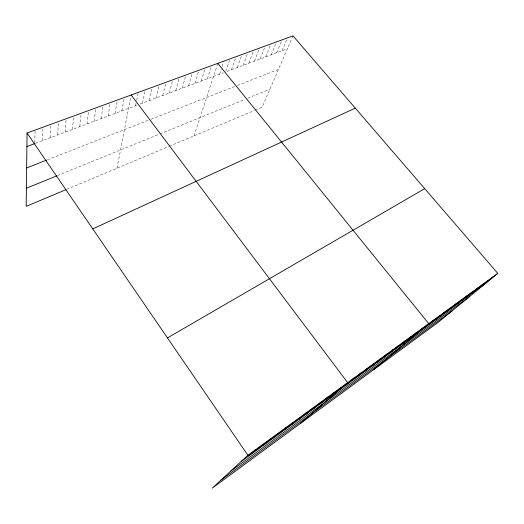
<?xml version="1.0" encoding="UTF-8"?>
<svg xmlns="http://www.w3.org/2000/svg" width="524" height="524" viewBox="0 0 524 524"><rect width="100%" height="100%" fill="white"/><g stroke="black" fill="none" stroke-linecap="round" stroke-linejoin="round"><path stroke-width="0.39" stroke-dasharray="2.62 1.97" d="M34.735 142.797L35.069 130.109M42.437 140.694L42.994 127.214M50.081 137.825L50.828 124.352M57.627 134.989L58.564 121.522M65.094 132.186L66.207 118.732M72.469 129.415L73.766 115.968M79.766 126.677L81.233 113.243M86.977 123.972L88.615 110.544M94.104 121.293L95.918 107.879M101.158 118.647L103.13 105.239M108.134 116.027L110.263 102.632M115.031 113.439L117.317 100.058M121.85 110.878L124.286 97.51M117.003 168.217L131.183 94.995M135.572 105.73L136.057 103.372M136.698 100.235L138.31 92.388M142.469 103.136L145.351 89.814M149.288 100.582L152.314 87.272M156.028 98.047L159.198 84.757M162.695 95.545L166.003 82.268M169.291 93.069L172.73 79.812M175.809 90.619L179.385 77.382M182.26 88.196L185.961 74.978M188.64 85.805L192.472 72.6M194.954 83.434L198.904 70.249M201.196 81.089L205.264 67.924M207.373 78.77L211.558 65.624M194.044 135.854L217.788 63.352M219.536 74.205L221.089 69.581M222.13 66.496L223.945 61.105M225.785 71.192L229.505 60.417M231.444 69.738L236.062 56.671M237.3 67.537L242.029 54.496M243.103 65.356L247.931 52.341M248.841 63.201L253.767 50.206M254.52 61.072L259.544 48.097M260.146 58.957L264.98 46.728M265.714 56.867L270.921 43.937M271.222 54.797L276.521 41.894M276.679 52.754L282.063 39.87M282.076 50.723L287.552 37.866M292.982 35.881L262.085 107.269L254.992 110.25M66.692 189.354L168.473 146.596M169.2 146.294L254.278 110.551M57.489 175.573L158.53 134.491M159.886 133.941L244.04 99.73M247.8 98.198L269.899 89.218M47.429 159.8L148.79 120.12M150.964 119.269L234.654 86.512M237.451 85.419L278.493 69.351M35.416 143.327L137.105 105.154M140.17 104.001L223.276 72.803M226.997 71.402L287.427 48.719"/><path stroke-width="0.79" d="M497.8 273.397L247.904 455.277L212.279 488.119L437.664 322.725L497.8 273.397L292.982 35.881L27.052 133.037L26.2 206.364L65.959 189.662M248.821 455.893L255.679 449.618M256.315 450.437L263.343 444.038M263.703 445.046L270.901 438.536M270.993 439.734L278.362 433.106M278.185 434.488L285.718 427.754M285.285 429.313L292.975 422.475M292.294 424.204L300.134 417.261M299.211 419.161L307.195 412.126M306.042 414.183L314.164 407.05M312.782 409.27L321.042 402.046M319.437 404.417L327.827 397.107M326.007 399.629L334.528 392.227M332.498 394.899L341.144 387.413M300.324 423.51L347.674 382.664L131.183 94.995M345.512 385.409L354.407 377.765M352.043 380.647L361.049 372.924M358.488 375.95L367.612 368.149M364.848 371.313L374.084 363.44M371.13 366.735L380.47 358.789M377.332 362.215L386.778 354.198M383.457 357.748L393.007 349.665M389.509 353.34L399.15 345.192M395.482 348.984L405.222 340.777M401.384 344.681L411.216 336.415M407.214 340.43L417.13 332.111M412.971 336.231L422.979 327.854M373.756 369.623L428.75 323.655L217.788 63.352M424.283 327.985L434.455 319.502M429.837 323.937L440.088 315.402M435.326 319.935L445.649 311.354M440.756 315.979L451.144 307.352M446.114 312.075L456.581 303.396M451.413 308.21L461.945 299.492M456.653 304.392L467.251 295.634M461.834 300.612L472.491 291.816M466.95 296.885L477.672 288.049M472.013 293.191L482.787 284.322M477.017 289.543L487.851 280.635M481.969 285.94L492.855 277M230.757 471.089L469.386 296.702M220.951 480.122L452.71 310.385M241.23 461.428L486.861 282.371M167.464 337.914L424.715 188.647M92.755 228.903L355.292 108.141M26.41 188.208L56.802 175.854M26.645 167.929L46.695 160.082M26.894 146.53L34.715 143.596M27.052 133.037L247.904 455.277"/></g></svg>
